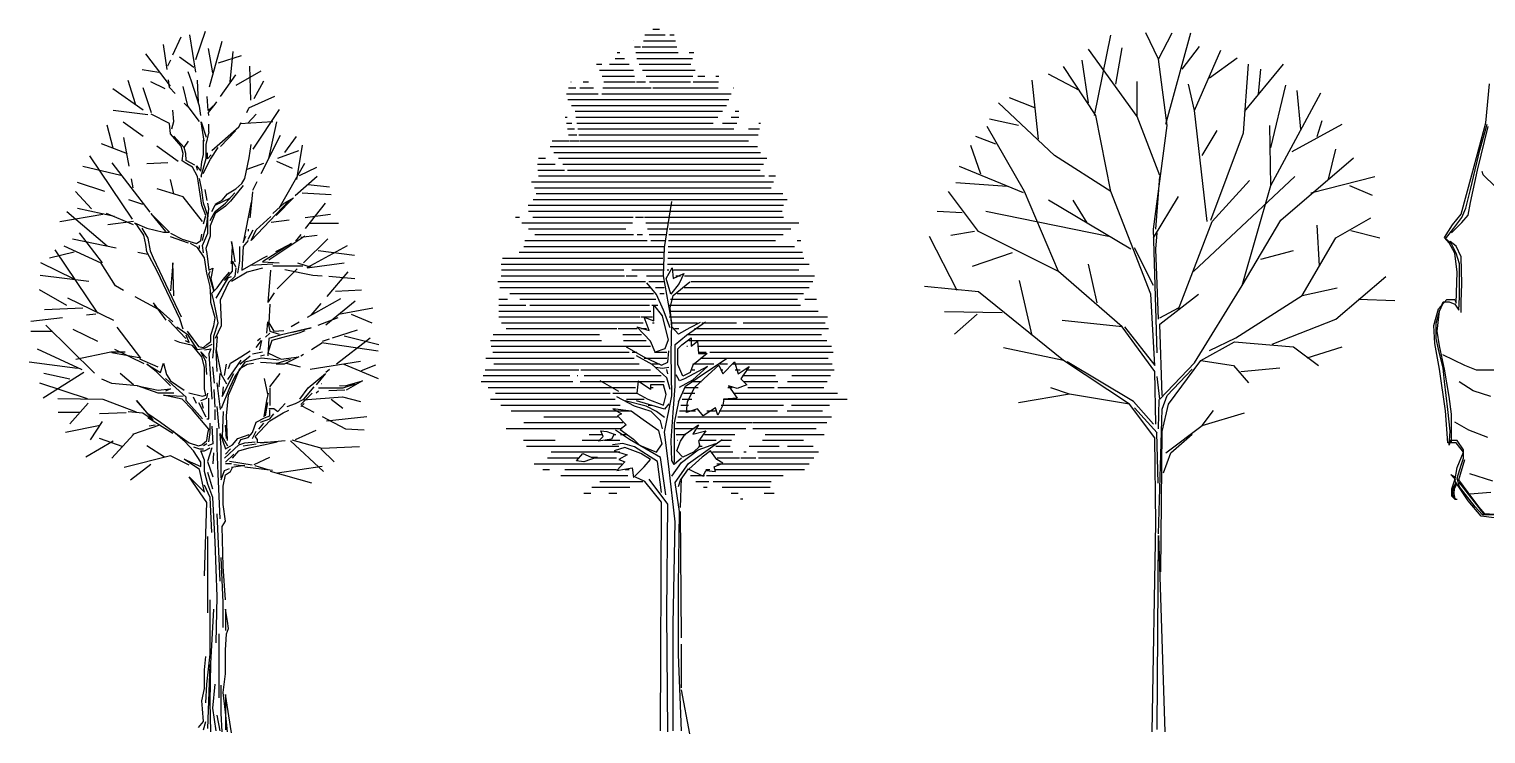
# Model space of a CAD drawing. Header units: millimetres. Extents: x 1184 to 28018, y -9790 to 13251.
# Drawn here: x 1184 to 13699, y 7171 to 13227 of the extents above; entities that cross this region are included whole.
import ezdxf

# ---------------------------------------------------------------- set-up
doc = ezdxf.new("R2010")
doc.units = ezdxf.units.MM
doc.layers.add('derevo', color=7, linetype='Continuous')

# ---------------------------------------------------------------- blocks, each defined once
blk = doc.blocks.new('*X4')
at = {"color": 0, "linetype": 'ByBlock'}
for p, q in [((108.584, 21.6), (108.585, 21.6)), ((108.753, 21.6), (109.298, 21.6)), ((108.775, 21.7), (109.124, 21.7)), ((108.911, 21.8), (109.024, 21.8)), ((109.203, 21.7), (109.275, 21.7)), ((108.305, 21.4), (108.35, 21.4)), ((108.603, 21.5), (108.702, 21.5)), ((108.623, 21.4), (109.342, 21.4)), ((108.731, 21.5), (109.32, 21.5)), ((109.53, 21.4), (109.611, 21.4)), ((107.957, 21.2), (108.045, 21.2)), ((108.005, 21.1), (108.584, 21.1)), ((108.174, 21.2), (108.508, 21.2)), ((108.273, 21.3), (108.429, 21.3)), ((108.642, 21.3), (109.586, 21.3)), ((108.68, 21.2), (109.56, 21.2)), ((108.739, 21.1), (109.633, 21.1)), ((107.515, 20.9), (107.525, 20.9)), ((107.73, 20.9), (107.817, 20.9)), ((108.052, 21), (108.599, 21)), ((108.082, 20.9), (108.614, 20.9)), ((108.633, 20.9), (108.786, 20.9)), ((108.798, 21), (109.593, 21)), ((108.857, 20.9), (109.553, 20.9)), ((109.6, 20.9), (110.032, 20.9)), ((109.68, 21), (109.798, 21)), ((109.987, 21), (110.038, 21)), ((107.441, 20.7), (107.984, 20.7)), ((107.466, 20.6), (110.209, 20.6)), ((107.478, 20.8), (107.601, 20.8)), ((107.671, 20.8), (107.901, 20.8)), ((108.043, 20.7), (110.248, 20.7)), ((108.062, 20.8), (108.887, 20.8)), ((108.916, 20.8), (109.512, 20.8)), ((109.519, 20.8), (110.025, 20.8)), ((110.283, 20.8), (110.288, 20.8)), ((107.53, 20.5), (110.169, 20.5)), ((107.589, 20.4), (110.097, 20.4)), ((110.317, 20.4), (110.376, 20.4)), ((107.421, 20.3), (107.455, 20.3)), ((107.441, 20.2), (107.536, 20.2)), ((107.46, 20.1), (107.581, 20.1)), ((107.605, 20.3), (110.017, 20.3)), ((107.62, 20.2), (109.938, 20.2)), ((107.636, 20.1), (110.292, 20.1)), ((110.098, 20.2), (110.341, 20.2)), ((110.247, 20.3), (110.376, 20.3)), ((110.543, 20.1), (110.73, 20.1)), ((110.719, 20.2), (110.747, 20.2)), ((107.201, 19.9), (107.487, 19.9)), ((107.48, 20), (107.617, 20)), ((107.5, 19.9), (107.652, 19.9)), ((107.652, 20), (110.708, 20)), ((107.667, 19.9), (110.544, 19.9)), ((106.965, 19.6), (107.088, 19.6)), ((107.165, 19.8), (110.695, 19.8)), ((107.23, 19.7), (110.746, 19.7)), ((107.306, 19.6), (110.851, 19.6)), ((106.951, 19.5), (107.249, 19.5)), ((106.958, 19.4), (107.409, 19.4)), ((107.382, 19.5), (110.796, 19.5)), ((107.458, 19.4), (110.742, 19.4)), ((106.846, 19.2), (110.965, 19.2)), ((106.899, 19.1), (110.926, 19.1)), ((106.965, 19.3), (110.814, 19.3)), ((110.888, 19.3), (111.004, 19.3)), ((106.875, 18.9), (111.197, 18.9)), ((106.929, 19), (111.124, 19)), ((106.575, 18.6), (106.641, 18.6)), ((106.794, 18.8), (111.139, 18.8)), ((106.798, 18.7), (108.736, 18.7)), ((106.873, 18.6), (108.579, 18.6)), ((108.617, 18.6), (108.753, 18.6)), ((108.741, 18.7), (109.205, 18.7)), ((108.769, 18.6), (109.19, 18.6)), ((109.2, 18.6), (111.136, 18.6)), ((109.205, 18.7), (111.115, 18.7)), ((106.685, 18.5), (108.568, 18.5)), ((106.795, 18.4), (108.454, 18.4)), ((108.796, 18.5), (109.175, 18.5)), ((108.824, 18.4), (109.16, 18.4)), ((109.191, 18.4), (111.265, 18.4)), ((109.196, 18.5), (111.396, 18.5)), ((106.734, 18.2), (108.817, 18.2)), ((106.905, 18.3), (108.586, 18.3)), ((108.649, 18.3), (108.738, 18.3)), ((108.851, 18.3), (109.144, 18.3)), ((108.879, 18.2), (109.129, 18.2)), ((109.181, 18.2), (111.004, 18.2)), ((109.186, 18.3), (111.134, 18.3)), ((111.37, 18.2), (111.433, 18.2)), ((106.352, 17.9), (109.084, 17.9)), ((106.636, 18), (109.099, 18)), ((106.72, 18.1), (109.114, 18.1)), ((109.167, 17.9), (111.481, 17.9)), ((109.172, 18), (111.458, 18)), ((109.177, 18.1), (111.322, 18.1)), ((106.331, 17.8), (109.083, 17.8)), ((106.338, 17.7), (108.42, 17.7)), ((108.554, 17.7), (109.088, 17.7)), ((109.158, 17.7), (109.188, 17.7)), ((109.162, 17.8), (111.577, 17.8)), ((109.264, 17.7), (111.4, 17.7)), ((106.273, 17.5), (108.787, 17.5)), ((106.311, 17.4), (108.883, 17.4)), ((106.332, 17.6), (108.43, 17.6)), ((108.462, 17.6), (108.647, 17.6)), ((108.805, 17.6), (109.093, 17.6)), ((108.844, 17.5), (109.099, 17.5)), ((108.961, 17.4), (109.104, 17.4)), ((109.307, 17.6), (109.383, 17.6)), ((109.445, 17.4), (111.577, 17.4)), ((109.451, 17.6), (111.664, 17.6)), ((109.561, 17.5), (111.636, 17.5)), ((106.292, 17.2), (106.438, 17.2)), ((106.48, 17.3), (108.922, 17.3)), ((106.649, 17.2), (108.962, 17.2)), ((109.035, 17.3), (109.109, 17.3)), ((109.11, 17.2), (109.114, 17.2)), ((109.212, 17.2), (111.377, 17.2)), ((109.329, 17.3), (111.477, 17.3)), ((111.5, 17.2), (111.697, 17.2)), ((106.292, 17.1), (106.752, 17.1)), ((106.292, 17), (108.882, 17)), ((106.292, 16.9), (108.694, 16.9)), ((106.819, 17.1), (108.855, 17.1)), ((108.71, 16.9), (108.909, 16.9)), ((108.896, 17.1), (109.001, 17.1)), ((109.193, 17), (111.728, 17)), ((109.193, 16.9), (111.887, 16.9)), ((109.199, 17.1), (111.426, 17.1)), ((106.338, 16.8), (108.749, 16.8)), ((106.416, 16.7), (108.298, 16.7)), ((108.322, 16.7), (108.647, 16.7)), ((108.713, 16.7), (108.803, 16.7)), ((108.91, 16.8), (108.936, 16.8)), ((109.238, 16.8), (109.673, 16.8)), ((109.284, 16.7), (109.355, 16.7)), ((109.621, 16.7), (111.903, 16.7)), ((109.746, 16.8), (110.338, 16.8)), ((110.453, 16.8), (111.846, 16.8)), ((106.149, 16.5), (108.041, 16.5)), ((106.159, 16.4), (108.874, 16.4)), ((106.194, 16.6), (108.008, 16.6)), ((108.401, 16.6), (108.723, 16.6)), ((108.414, 16.5), (108.799, 16.5)), ((109.491, 16.4), (109.504, 16.4)), ((109.497, 16.6), (111.786, 16.6)), ((109.527, 16.5), (111.876, 16.5)), ((109.673, 16.4), (111.955, 16.4)), ((106.07, 16.2), (108.596, 16.2)), ((106.19, 16.3), (108.511, 16.3)), ((108.564, 16.3), (108.642, 16.3)), ((108.766, 16.2), (109.153, 16.2)), ((108.943, 16.3), (109.153, 16.3)), ((109.683, 16.3), (109.82, 16.3)), ((109.718, 16.2), (111.9, 16.2)), ((109.886, 16.3), (111.983, 16.3)), ((106.027, 15.9), (107.499, 15.9)), ((106.059, 16), (107.652, 16)), ((106.206, 16.1), (108.682, 16.1)), ((107.627, 15.9), (107.639, 15.9)), ((107.689, 16), (108.874, 16)), ((107.742, 15.9), (109.054, 15.9)), ((108.889, 16.1), (109.028, 16.1)), ((109.581, 16), (109.628, 16)), ((109.593, 16.1), (109.95, 16.1)), ((110.046, 16.1), (110.184, 16.1)), ((110.068, 16), (110.102, 16)), ((110.267, 16.1), (111.963, 16.1)), ((110.316, 16), (110.401, 16)), ((110.438, 15.9), (111.002, 15.9)), ((110.504, 16), (111.997, 16)), ((111.281, 15.9), (111.939, 15.9)), ((105.994, 15.8), (107.55, 15.8)), ((106.109, 15.7), (106.903, 15.7)), ((106.907, 15.7), (108.104, 15.7)), ((107.675, 15.8), (108.65, 15.8)), ((108.11, 15.7), (108.621, 15.7)), ((108.673, 15.8), (109.114, 15.8)), ((108.87, 15.7), (108.921, 15.7)), ((109.456, 15.7), (109.685, 15.7)), ((109.566, 15.8), (109.74, 15.8)), ((110.188, 15.7), (110.266, 15.7)), ((110.462, 15.8), (111.041, 15.8)), ((110.528, 15.7), (110.977, 15.7)), ((111.043, 15.7), (111.824, 15.7)), ((111.204, 15.8), (111.882, 15.8)), ((106.15, 15.5), (108.274, 15.5)), ((106.235, 15.6), (108.189, 15.6)), ((106.326, 15.4), (108.359, 15.4)), ((108.23, 15.6), (108.641, 15.6)), ((108.467, 15.5), (108.765, 15.5)), ((108.833, 15.4), (108.903, 15.4)), ((109.392, 15.4), (109.52, 15.4)), ((109.414, 15.5), (109.575, 15.5)), ((109.435, 15.6), (109.63, 15.6)), ((110.075, 15.4), (111.139, 15.4)), ((110.108, 15.5), (112.221, 15.5)), ((110.304, 15.6), (112.056, 15.6)), ((111.273, 15.4), (111.922, 15.4)), ((106.501, 15.3), (108.543, 15.3)), ((107.06, 15.2), (108.314, 15.2)), ((109.341, 15.2), (111.953, 15.2)), ((109.366, 15.3), (109.642, 15.3)), ((109.831, 15.3), (109.978, 15.3)), ((110.042, 15.3), (111.036, 15.3)), ((111.198, 15.3), (111.804, 15.3)), ((106.418, 15), (108.391, 15)), ((106.715, 15.1), (108.404, 15.1)), ((107.83, 14.9), (108.055, 14.9)), ((108.253, 14.9), (108.286, 14.9)), ((108.361, 14.9), (108.48, 14.9)), ((109.294, 15), (109.62, 15)), ((109.311, 14.9), (109.476, 14.9)), ((109.316, 15.1), (110.605, 15.1)), ((109.673, 15), (110.494, 15)), ((109.795, 14.9), (110.311, 14.9)), ((110.617, 15.1), (111.877, 15.1)), ((110.617, 15), (111.691, 15)), ((110.825, 14.9), (111.828, 14.9)), ((106.71, 14.8), (107.251, 14.8)), ((106.764, 14.7), (108.335, 14.7)), ((107.708, 14.8), (108.004, 14.8)), ((108.089, 14.8), (108.351, 14.8)), ((109.327, 14.8), (109.333, 14.8)), ((109.689, 14.7), (109.754, 14.7)), ((109.718, 14.8), (109.993, 14.8)), ((109.984, 14.7), (110.232, 14.7)), ((110.069, 14.8), (110.252, 14.8)), ((110.552, 14.7), (111.062, 14.7)), ((110.779, 14.8), (111.477, 14.8)), ((111.203, 14.7), (111.642, 14.7)), ((106.895, 14.4), (108.385, 14.4)), ((107.12, 14.5), (107.657, 14.5)), ((107.181, 14.6), (108.349, 14.6)), ((107.924, 14.5), (108.297, 14.5)), ((109.929, 14.6), (110.274, 14.6)), ((110, 14.4), (111.573, 14.4)), ((110.007, 14.5), (110.391, 14.5)), ((110.413, 14.5), (110.667, 14.5)), ((110.46, 14.6), (110.501, 14.6)), ((110.694, 14.6), (111.144, 14.6)), ((110.711, 14.5), (111.653, 14.5)), ((111.148, 14.6), (111.734, 14.6)), ((107.043, 14.3), (107.152, 14.3)), ((107.345, 14.2), (108.486, 14.2)), ((107.418, 14.3), (108.296, 14.3)), ((108.445, 14.3), (108.51, 14.3)), ((109.552, 14.2), (109.79, 14.2)), ((109.813, 14.3), (109.885, 14.3)), ((109.824, 14.2), (111.129, 14.2)), ((109.967, 14.3), (111.493, 14.3)), ((107.737, 13.9), (107.858, 13.9)), ((107.875, 14), (108.522, 14)), ((108.013, 14.1), (108.742, 14.1)), ((108.162, 13.9), (108.303, 13.9)), ((109.648, 14.1), (109.868, 14.1)), ((109.777, 14), (109.839, 14)), ((109.94, 14.1), (110.925, 14.1)), ((110.095, 14), (110.912, 14)), ((110.249, 13.9), (110.367, 13.9)), ((110.808, 13.9), (110.978, 13.9)), ((110.404, 13.8), (110.444, 13.8))]:
    blk.add_line(p, q, dxfattribs=at)

msp = doc.modelspace()

# ---------------------------------------------------------------- linework, layer by layer
at = {"layer": 'derevo', "color": 0}
for p, q in [((2420, 13007), (2489, 13160)), ((2616, 12856), (2565, 13179)), ((2615, 12967), (2699, 13210)), ((10338, 12486), (10478, 13174)), ((10886, 12970), (10779, 13195)), ((10886, 12970), (11004, 13195)), ((10950, 12411), (11165, 13195)), ((2399, 12737), (2186, 13016)), ((2369, 12879), (2339, 13095)), ((2762, 12850), (2724, 13060)), ((2734, 12730), (2843, 13123)), ((2910, 12774), (2936, 13036)), ((10703, 12475), (10285, 13056)), ((10521, 12755), (10575, 13066)), ((11090, 12884), (11240, 13077)), ((11197, 12529), (11423, 13045)), ((2377, 12911), (2401, 12964)), ((2600, 12898), (2476, 12986)), ((2812, 12936), (3010, 12999)), ((3090, 12616), (3079, 12908)), ((10349, 12486), (10070, 12905)), ((10285, 12594), (10231, 12959)), ((10961, 12400), (10886, 12970)), ((11326, 12808), (11563, 12981)), ((11616, 12336), (11659, 12927)), ((11627, 12518), (11960, 12927)), ((2097, 12586), (2036, 12786)), ((2298, 12855), (2154, 12877)), ((2353, 12713), (2229, 12774)), ((2391, 12726), (2382, 12790)), ((2578, 12779), (2551, 12859)), ((2649, 12566), (2578, 12779)), ((2627, 12788), (2637, 12596)), ((2829, 12648), (2959, 12834)), ((2963, 12746), (3177, 12868)), ((3118, 12631), (3201, 12783)), ((9855, 12282), (9801, 12787)), ((10209, 12701), (9941, 12841)), ((10703, 12475), (10703, 12776)), ((11745, 12669), (11767, 12884)), ((2164, 12530), (1902, 12713)), ((2236, 12509), (2165, 12723)), ((2438, 12674), (2391, 12725)), ((2551, 12557), (2507, 12734)), ((2723, 12529), (2715, 12648)), ((3072, 12551), (3295, 12651)), ((11197, 12529), (11144, 12755)), ((11852, 12207), (11982, 12744)), ((11852, 11884), (12282, 12680)), ((12110, 12368), (12078, 12701)), ((13699, 12422), (13731, 12756)), ((2203, 12490), (1905, 12527)), ((2427, 12433), (2418, 12530)), ((2542, 12566), (2517, 12592)), ((2649, 12433), (2542, 12575)), ((2658, 12486), (2649, 12566)), ((2782, 12581), (2723, 12529)), ((2726, 12510), (2782, 12581)), ((2783, 12581), (2798, 12602)), ((3053, 12511), (3073, 12548)), ((3108, 12196), (3335, 12536)), ((9994, 12142), (9511, 12594)), ((9823, 12551), (9608, 12637)), ((11305, 11573), (11197, 12529)), ((1905, 12204), (1855, 12403)), ((2163, 12305), (1992, 12427)), ((2391, 12415), (2232, 12495)), ((2400, 12326), (2391, 12415)), ((2409, 12370), (2427, 12433)), ((2689, 12265), (2663, 12429)), ((2663, 12429), (2704, 12299)), ((2727, 12486), (2726, 12510)), ((2729, 12344), (2728, 12409)), ((2985, 12388), (3006, 12426)), ((2994, 12415), (3278, 12433)), ((3064, 12418), (3135, 12496)), ((3244, 12114), (3311, 12431)), ((9683, 12400), (9436, 12454)), ((10478, 11831), (10349, 12486)), ((10897, 11970), (10703, 12475)), ((10843, 11509), (10961, 12400)), ((11852, 11884), (11842, 12400)), ((12035, 12175), (12465, 12411)), ((12250, 12304), (12293, 12443)), ((13578, 11975), (13699, 12422)), ((13647, 12188), (13711, 12410)), ((2044, 12050), (1999, 12295)), ((2489, 12220), (2400, 12326)), ((2516, 12211), (2427, 12308)), ((2683, 12149), (2683, 12273)), ((2729, 12344), (2702, 12237)), ((2754, 12184), (2985, 12388)), ((2827, 12217), (2958, 12352)), ((3177, 11985), (3343, 12316)), ((3382, 12167), (3482, 12304)), ((9490, 12239), (9318, 12304)), ((9737, 11831), (9414, 12390)), ((11262, 12142), (11391, 12357)), ((11337, 11584), (11616, 12336)), ((13627, 12015), (13719, 12390)), ((2030, 12154), (1807, 12241)), ((2464, 12090), (2282, 12220)), ((2507, 12157), (2489, 12220)), ((2498, 12095), (2507, 12157)), ((2515, 12211), (2554, 12263)), ((2529, 12159), (2515, 12211)), ((2533, 12098), (2529, 12159)), ((2667, 12086), (2683, 12149)), ((2702, 12237), (2702, 12113)), ((2717, 12113), (2717, 12165)), ((2749, 12148), (2717, 12113)), ((2741, 12109), (2808, 12211)), ((3074, 12122), (3092, 12237)), ((3321, 12119), (3500, 12184)), ((3485, 11935), (3532, 12231)), ((9361, 11981), (9275, 12228)), ((10478, 11831), (9994, 12142)), ((12347, 11938), (12411, 12196)), ((13566, 11850), (13647, 12188)), ((1973, 11968), (1645, 12046)), ((2072, 11593), (1706, 12139)), ((2225, 11654), (1897, 12077)), ((2376, 12079), (2196, 12069)), ((2525, 12078), (2498, 12095)), ((2587, 12042), (2525, 12078)), ((2609, 12057), (2533, 12098)), ((2631, 11962), (2587, 12042)), ((2622, 12051), (2658, 12007)), ((2631, 12015), (2622, 12051)), ((2702, 12113), (2658, 11962)), ((2658, 12007), (2667, 12086)), ((2680, 11987), (2741, 12109)), ((3038, 11944), (3074, 12122)), ((3056, 12024), (3200, 12076)), ((3308, 12092), (3443, 12031)), ((3333, 11688), (3553, 12075)), ((3506, 11968), (3655, 12042)), ((9726, 11820), (9178, 12046)), ((11939, 11584), (12561, 12121)), ((13566, 11738), (13627, 12015)), ((1834, 11831), (1600, 11910)), ((2079, 11862), (2064, 11940)), ((2427, 11811), (2400, 11936)), ((2649, 11847), (2631, 11962)), ((2667, 11847), (2649, 11944)), ((2658, 11962), (2667, 11962)), ((2960, 11856), (3012, 11900)), ((3012, 11900), (3038, 11944)), ((3106, 11843), (3143, 11917)), ((3470, 11797), (3659, 11963)), ((3580, 11891), (3766, 11873)), ((9586, 11874), (9146, 11906)), ((10864, 11509), (10897, 11960)), ((11187, 11143), (12057, 11960)), ((11348, 11573), (11670, 11927)), ((12196, 11820), (12744, 11960)), ((13486, 11637), (13578, 11975)), ((13675, 11975), (13667, 12003)), ((13780, 11874), (13675, 11975)), ((1720, 11684), (1582, 11832)), ((2507, 11785), (2285, 11856)), ((2674, 11573), (2507, 11785)), ((2667, 11714), (2649, 11847)), ((2683, 11731), (2667, 11847)), ((2713, 11754), (2696, 11849)), ((2782, 11714), (2914, 11776)), ((2843, 11758), (2889, 11811)), ((2871, 11731), (2951, 11820)), ((2889, 11811), (2960, 11856)), ((3022, 11882), (2914, 11749)), ((3102, 11829), (3083, 11625)), ((3456, 11776), (3305, 11625)), ((3376, 11731), (3456, 11776)), ((3530, 11819), (3779, 11806)), ((9339, 11487), (9082, 11831)), ((10027, 11143), (9737, 11831)), ((10822, 10950), (10478, 11831)), ((10843, 11433), (11058, 11788)), ((11605, 11025), (11852, 11884)), ((12529, 11884), (12723, 11799)), ((13526, 11689), (13566, 11850)), ((1855, 11361), (1508, 11658)), ((1917, 11618), (1601, 11685)), ((2081, 11545), (1850, 11643)), ((2160, 11721), (2040, 11761)), ((2391, 11483), (2230, 11643)), ((2230, 11643), (2355, 11489)), ((2702, 11625), (2667, 11714)), ((2720, 11625), (2683, 11731)), ((2729, 11687), (2720, 11731)), ((2720, 11598), (2729, 11687)), ((2738, 11582), (2782, 11660)), ((2782, 11643), (2738, 11536)), ((2754, 11660), (2782, 11714)), ((2782, 11724), (2843, 11758)), ((2782, 11660), (2871, 11731)), ((2871, 11705), (2782, 11643)), ((2914, 11749), (2871, 11705)), ((3092, 11740), (3022, 11394)), ((3411, 11749), (3092, 11412)), ((3278, 11643), (3376, 11731)), ((3559, 11513), (3730, 11732)), ((6644, 11350), (6707, 11745)), ((9199, 11648), (8985, 11659)), ((10456, 11444), (9404, 11659)), ((10649, 11336), (9941, 11756)), ((10274, 11562), (10155, 11756)), ((13494, 11609), (13526, 11689)), ((13546, 11629), (13566, 11738)), ((1818, 11634), (1447, 11571)), ((2081, 11573), (1859, 11545)), ((2090, 11563), (2196, 11518)), ((2116, 11536), (2090, 11563)), ((2170, 11456), (2116, 11536)), ((2152, 11518), (2205, 11431)), ((2196, 11518), (2338, 11483)), ((2683, 11554), (2702, 11625)), ((2692, 11483), (2711, 11545)), ((2711, 11545), (2720, 11625)), ((2720, 11474), (2720, 11598)), ((2738, 11536), (2738, 11447)), ((3083, 11625), (3081, 11606)), ((3136, 11502), (3260, 11616)), ((3263, 11569), (3418, 11589)), ((3556, 11608), (3773, 11637)), ((3594, 11559), (3841, 11559)), ((11058, 10821), (11348, 11573)), ((11605, 11025), (11939, 11584)), ((12270, 11192), (12250, 11541)), ((12411, 11433), (12712, 11605)), ((13345, 11436), (13413, 11544)), ((13353, 11424), (13425, 11516)), ((13405, 11476), (13494, 11564)), ((13413, 11544), (13486, 11637)), ((13425, 11516), (13494, 11609)), ((13494, 11564), (13546, 11629)), ((1932, 11345), (1557, 11422)), ((1815, 11218), (1616, 11477)), ((2187, 11376), (2170, 11456)), ((2205, 11431), (2223, 11323)), ((2338, 11483), (2391, 11483)), ((2554, 11387), (2399, 11441)), ((2400, 11474), (2498, 11422)), ((2498, 11422), (2622, 11385)), ((2622, 11385), (2658, 11412)), ((2658, 11412), (2667, 11465)), ((2674, 11412), (2692, 11483)), ((2674, 11369), (2720, 11474)), ((2738, 11447), (2702, 11341)), ((2923, 11403), (2951, 11227)), ((2932, 11360), (2923, 11403)), ((3022, 11394), (3047, 11447)), ((3065, 11412), (3022, 11360)), ((3067, 11508), (3065, 11492)), ((3065, 11422), (3109, 11502)), ((3092, 11412), (3136, 11502)), ((3553, 11447), (3243, 11243)), ((3476, 11406), (3520, 11463)), ((3518, 11440), (3660, 11456)), ((3541, 11219), (3750, 11425)), ((9157, 10982), (8920, 11444)), ((9307, 11487), (9103, 11455)), ((10027, 11143), (9339, 11487)), ((10875, 10445), (10843, 11509)), ((10864, 11336), (10875, 11476)), ((12121, 10939), (12411, 11433)), ((12540, 11498), (12787, 11433)), ((13385, 11391), (13345, 11436)), ((13405, 11383), (13353, 11424)), ((13433, 11303), (13385, 11391)), ((13445, 11363), (13393, 11403)), ((1571, 11311), (1359, 11260)), ((1775, 10785), (1407, 11330)), ((1803, 11216), (1485, 11362)), ((2205, 11289), (2117, 11307)), ((2196, 11314), (2187, 11376)), ((2285, 11147), (2196, 11314)), ((2223, 11323), (2249, 11261)), ((2631, 11351), (2569, 11385)), ((2692, 11261), (2631, 11351)), ((2649, 11341), (2649, 11369)), ((2683, 11305), (2674, 11369)), ((2702, 11341), (2711, 11298)), ((2711, 11298), (2729, 11156)), ((2923, 11209), (2932, 11360)), ((2994, 11234), (2994, 11360)), ((3022, 11360), (3012, 11156)), ((3438, 11385), (3189, 11227)), ((3198, 11261), (3232, 11279)), ((3303, 11315), (3438, 11385)), ((3573, 11180), (3919, 11368)), ((3668, 11324), (3978, 11286)), ((6635, 11108), (6644, 11350)), ((9629, 11304), (9286, 11186)), ((10843, 11025), (10682, 11347)), ((10886, 10735), (10864, 11336)), ((11767, 11251), (12046, 11326)), ((13445, 11303), (13405, 11383)), ((13454, 11138), (13433, 11303)), ((13486, 11271), (13445, 11363)), ((13474, 11210), (13445, 11303)), ((13494, 11037), (13486, 11271)), ((1571, 11079), (1285, 11219)), ((1926, 11021), (1803, 11216)), ((2249, 11261), (2489, 10756)), ((2480, 10737), (2285, 11147)), ((2418, 11218), (2400, 10978)), ((2427, 10934), (2418, 11218)), ((2711, 11129), (2692, 11261)), ((2729, 11156), (2763, 11172)), ((2729, 11120), (2738, 11147)), ((2763, 11172), (2745, 11085)), ((2862, 11067), (2932, 11147)), ((2932, 11234), (2960, 11181)), ((2932, 11147), (2932, 11234)), ((2960, 11172), (2951, 11101)), ((2976, 11129), (2994, 11234)), ((3012, 11156), (3198, 11261)), ((3189, 11172), (3056, 11138)), ((3083, 11200), (3278, 11209)), ((3189, 11227), (3331, 11218)), ((3237, 10879), (3262, 11157)), ((3535, 11190), (3278, 11190)), ((3314, 10995), (3488, 11167)), ((3382, 11161), (3622, 11114)), ((3491, 11218), (3606, 11181)), ((3573, 11177), (3892, 11220)), ((3744, 10929), (3924, 11140)), ((6656, 11085), (6708, 11175)), ((6708, 11175), (6717, 11085)), ((10575, 10670), (10027, 11143)), ((10360, 10875), (10285, 11208)), ((13474, 11065), (13474, 11210)), ((1696, 11058), (1278, 11111)), ((1996, 10982), (1926, 11021)), ((2738, 11014), (2711, 11129)), ((2772, 10978), (2729, 11120)), ((2745, 10925), (2738, 11014)), ((2745, 11085), (2772, 10978)), ((2791, 10916), (2896, 11092)), ((2800, 11005), (2852, 11076)), ((2896, 11049), (2825, 10898)), ((2852, 11076), (2905, 11138)), ((2896, 11092), (2923, 11101)), ((2951, 11101), (2896, 11049)), ((3056, 11138), (2923, 11058)), ((3622, 11114), (3701, 11108)), ((3759, 11103), (3983, 11085)), ((6573, 10948), (6492, 11047)), ((6707, 10705), (6635, 11108)), ((6697, 10950), (6656, 11085)), ((6769, 11040), (6697, 10950)), ((6716, 10939), (6859, 11056)), ((6717, 11085), (6810, 11126)), ((6810, 11126), (6769, 11040)), ((9339, 10971), (8877, 11014)), ((9801, 10595), (9694, 11068)), ((11197, 10359), (11605, 11025)), ((12411, 10735), (12841, 11100)), ((13445, 10872), (13454, 11138)), ((13474, 10924), (13474, 11065)), ((13486, 10884), (13494, 11037)), ((1508, 10852), (1272, 10987)), ((1911, 10723), (1517, 10916)), ((2295, 10817), (2094, 10928)), ((2745, 10879), (2745, 10925)), ((2754, 10959), (2800, 11005)), ((2772, 10888), (2754, 10959)), ((2791, 10792), (2772, 10888)), ((2825, 10898), (2834, 10712)), ((3241, 10883), (3291, 10961)), ((3577, 10752), (3861, 10912)), ((3732, 10687), (3986, 10891)), ((3816, 10976), (4039, 10987)), ((6635, 10812), (6573, 10948)), ((6690, 10832), (6716, 10939)), ((10070, 10380), (9339, 10971)), ((10854, 10337), (10822, 10950)), ((10897, 10692), (11230, 10950)), ((11552, 10574), (12121, 10939)), ((12121, 10939), (12422, 11003)), ((12604, 10907), (12916, 10896)), ((13292, 10824), (13365, 10904)), ((13365, 10904), (13433, 10904)), ((13433, 10904), (13445, 10872)), ((13466, 10812), (13474, 10924)), ((1644, 10830), (1317, 10816)), ((1757, 10778), (1678, 10769)), ((2360, 10726), (2253, 10874)), ((2258, 10854), (2418, 10712)), ((2782, 10747), (2745, 10879)), ((2809, 10703), (2791, 10792)), ((3251, 10863), (3243, 10703)), ((3608, 10770), (3692, 10869)), ((3841, 10778), (4138, 10831)), ((3952, 10778), (4127, 10703)), ((6551, 10721), (6551, 10856)), ((6551, 10856), (6623, 10762)), ((6690, 10660), (6635, 10812)), ((6707, 10669), (6690, 10832)), ((9543, 10789), (9049, 10799)), ((9329, 10778), (9135, 10606)), ((10897, 10745), (11058, 10832)), ((13252, 10679), (13292, 10824)), ((13272, 10699), (13301, 10804)), ((13280, 10631), (13301, 10804)), ((13301, 10804), (13333, 10884)), ((13301, 10804), (13333, 10872)), ((13333, 10884), (13385, 10884)), ((13385, 10884), (13433, 10864)), ((13433, 10864), (13466, 10812)), ((13486, 10792), (13486, 10884)), ((1471, 10745), (1198, 10714)), ((1747, 10270), (1327, 10684)), ((1774, 10544), (1562, 10646)), ((2143, 10401), (1939, 10666)), ((2531, 10568), (2381, 10726)), ((2551, 10596), (2454, 10666)), ((2507, 10650), (2480, 10737)), ((2745, 10596), (2772, 10676)), ((2772, 10676), (2782, 10747)), ((2772, 10588), (2809, 10703)), ((2834, 10676), (2782, 10570)), ((2834, 10712), (2834, 10676)), ((3225, 10614), (3234, 10712)), ((3234, 10712), (3251, 10632)), ((3243, 10703), (3287, 10632)), ((3606, 10659), (3340, 10596)), ((3434, 10672), (3505, 10711)), ((3447, 10623), (3606, 10659)), ((3837, 10747), (3665, 10679)), ((3791, 10574), (4004, 10643)), ((6521, 10545), (6405, 10669)), ((6405, 10669), (6510, 10638)), ((6510, 10638), (6469, 10751)), ((6469, 10751), (6551, 10721)), ((6623, 10762), (6645, 10669)), ((6645, 10669), (6675, 10556)), ((6699, 10436), (6707, 10705)), ((6762, 10606), (6707, 10669)), ((6859, 10660), (6762, 10606)), ((6833, 10597), (6995, 10713)), ((6949, 10705), (6859, 10660)), ((10575, 10670), (10059, 10724)), ((10854, 10284), (10575, 10670)), ((10596, 10670), (10854, 10337)), ((10918, 10079), (10897, 10692)), ((11863, 10520), (12411, 10735)), ((13260, 10526), (13252, 10679)), ((13272, 10570), (13272, 10699)), ((1384, 10629), (1198, 10629)), ((2480, 10534), (2436, 10552)), ((2587, 10508), (2480, 10534)), ((2525, 10552), (2560, 10534)), ((2560, 10534), (2532, 10596)), ((2542, 10632), (2640, 10499)), ((2631, 10472), (2551, 10596)), ((2754, 10517), (2683, 10481)), ((2683, 10490), (2711, 10517)), ((2711, 10517), (2745, 10543)), ((2745, 10543), (2745, 10596)), ((2772, 10481), (2772, 10588)), ((2793, 10473), (2801, 10586)), ((3136, 10490), (3180, 10552)), ((3145, 10552), (3171, 10572)), ((3180, 10552), (3163, 10472)), ((3216, 10579), (3251, 10614)), ((3243, 10570), (3234, 10419)), ((3269, 10552), (3234, 10446)), ((3340, 10596), (3243, 10570)), ((3251, 10632), (3331, 10605)), ((3500, 10614), (3269, 10552)), ((3287, 10632), (3373, 10636)), ((3554, 10635), (3500, 10614)), ((3609, 10475), (3704, 10534)), ((3695, 10534), (4182, 10463)), ((3705, 10546), (3764, 10565)), ((3826, 10352), (4113, 10573)), ((3891, 10592), (4188, 10518)), ((6562, 10451), (6521, 10545)), ((6675, 10556), (6645, 10481)), ((6734, 10518), (6833, 10597)), ((6734, 10158), (6734, 10518)), ((6758, 10481), (6791, 10514)), ((6791, 10514), (6873, 10575)), ((6873, 10575), (6873, 10503)), ((6873, 10503), (6926, 10545)), ((6926, 10545), (6934, 10440)), ((11251, 10380), (11541, 10541)), ((11326, 10466), (11552, 10574)), ((11541, 10541), (12046, 10498)), ((13301, 10305), (13260, 10526)), ((13292, 10478), (13272, 10570)), ((13301, 10506), (13280, 10631)), ((1639, 10299), (1255, 10476)), ((1585, 10392), (1886, 10454)), ((1886, 10454), (2010, 10454)), ((2143, 10401), (1894, 10446)), ((2173, 10352), (1920, 10474)), ((2294, 10321), (2134, 10392)), ((2667, 10410), (2587, 10508)), ((2683, 10481), (2631, 10472)), ((2640, 10499), (2683, 10490)), ((2658, 10454), (2711, 10401)), ((2702, 10375), (2658, 10454)), ((2692, 10321), (2667, 10410)), ((2692, 10472), (2745, 10481)), ((2745, 10481), (2729, 10437)), ((2729, 10437), (2754, 10046)), ((2763, 10401), (2772, 10481)), ((2791, 10472), (2834, 10259)), ((2800, 10286), (2791, 10472)), ((2914, 10357), (3003, 10410)), ((2994, 10348), (3083, 10419)), ((3003, 10410), (3083, 10463)), ((3180, 10401), (3038, 10366)), ((3102, 10437), (3189, 10454)), ((3172, 10419), (3207, 10428)), ((3331, 10383), (3180, 10401)), ((3234, 10446), (3349, 10392)), ((3314, 10357), (3429, 10392)), ((3349, 10392), (3500, 10410)), ((3500, 10410), (3376, 10348)), ((3518, 10419), (3542, 10434)), ((6312, 10498), (6466, 10410)), ((6536, 10346), (6402, 10419)), ((6466, 10410), (6618, 10338)), ((6645, 10481), (6562, 10451)), ((6672, 10364), (6681, 10463)), ((6707, 10077), (6699, 10436)), ((6758, 10346), (6758, 10481)), ((7008, 10440), (6885, 10338)), ((6934, 10440), (7008, 10440)), ((6977, 10265), (7182, 10399)), ((10070, 10380), (9554, 10488)), ((12046, 10498), (12261, 10337)), ((12164, 10402), (12465, 10498)), ((13333, 10313), (13292, 10478)), ((13345, 10305), (13301, 10506)), ((13518, 10337), (13329, 10429)), ((1599, 10311), (1184, 10366)), ((1654, 10276), (1305, 10055)), ((1534, 10218), (1309, 10269)), ((2081, 10170), (1965, 10268)), ((2196, 10348), (2312, 10277)), ((2276, 10286), (2196, 10348)), ((2400, 10161), (2276, 10286)), ((2312, 10277), (2338, 10357)), ((2338, 10357), (2365, 10259)), ((2692, 10259), (2692, 10321)), ((2711, 10259), (2702, 10375)), ((2776, 10184), (2762, 10326)), ((2818, 10153), (2825, 10268)), ((2842, 10070), (2942, 10268)), ((2862, 10250), (2880, 10348)), ((3003, 10383), (2889, 10215)), ((2896, 10312), (2914, 10357)), ((3038, 10366), (2951, 10241)), ((2951, 10206), (2994, 10312)), ((2994, 10312), (3056, 10348)), ((3056, 10348), (3112, 10357)), ((3172, 10366), (3314, 10357)), ((3251, 10153), (3340, 10268)), ((3376, 10348), (3305, 10348)), ((3393, 10357), (3513, 10324)), ((3580, 10144), (3731, 10268)), ((3598, 10304), (4031, 10375)), ((3731, 10268), (3651, 10170)), ((3732, 10280), (3764, 10304)), ((3889, 10348), (4182, 10224)), ((4039, 10293), (4164, 10343)), ((6663, 10230), (6536, 10346)), ((6626, 10311), (6565, 10320)), ((6618, 10338), (6672, 10364)), ((6681, 10320), (6626, 10311)), ((6672, 10265), (6663, 10302)), ((6799, 10244), (6758, 10346)), ((6862, 10275), (6799, 10244)), ((7013, 10329), (6815, 10221)), ((6824, 10158), (6977, 10265)), ((6885, 10338), (6862, 10275)), ((6887, 10212), (7013, 10329)), ((7017, 10255), (7110, 10338)), ((7110, 10338), (7143, 10264)), ((7143, 10264), (7245, 10368)), ((7245, 10368), (7276, 10264)), ((7276, 10264), (7369, 10327)), ((7369, 10327), (7298, 10222)), ((10639, 10004), (10070, 10380)), ((10671, 10026), (10102, 10369)), ((10864, 9832), (10854, 10284)), ((10897, 10047), (11197, 10359)), ((10961, 10079), (11176, 10305)), ((10972, 10004), (11251, 10380)), ((11251, 10380), (11530, 10337)), ((11530, 10337), (11659, 10187)), ((11595, 10284), (11928, 10316)), ((13353, 9946), (13301, 10305)), ((13345, 10200), (13333, 10313)), ((13385, 10071), (13345, 10305)), ((13619, 10296), (13518, 10337)), ((13836, 10296), (13619, 10296)), ((1685, 10049), (1277, 10184)), ((1894, 10181), (1810, 10220)), ((2116, 10161), (1894, 10181)), ((2116, 10161), (2294, 10126)), ((2294, 10099), (2116, 10161)), ((2532, 10064), (2356, 10224)), ((2365, 10259), (2400, 10206)), ((2400, 10206), (2516, 10126)), ((2692, 10135), (2692, 10259)), ((2827, 9959), (2800, 10188)), ((2834, 10259), (2880, 10179)), ((2905, 10144), (2834, 9966)), ((2852, 10153), (2842, 10070)), ((2896, 10082), (2951, 10206)), ((2951, 10241), (2905, 10144)), ((3234, 10090), (3207, 10224)), ((3251, 10144), (3251, 9993)), ((3509, 10046), (3580, 10144)), ((3544, 10046), (3633, 10153)), ((3669, 10144), (3882, 10144)), ((3692, 10183), (3696, 10183)), ((3851, 10166), (3899, 10161)), ((3882, 10144), (3988, 10179)), ((3899, 10161), (4049, 10206)), ((4049, 10206), (3908, 10126)), ((6251, 10114), (6089, 10204)), ((6416, 10203), (6405, 10098)), ((6521, 10129), (6416, 10203)), ((6634, 10170), (6521, 10170)), ((6521, 10170), (6521, 10129)), ((6656, 10087), (6634, 10170)), ((6690, 10131), (6663, 10230)), ((6716, 9934), (6734, 10158)), ((6771, 10204), (6743, 10256)), ((6762, 10024), (6824, 10158)), ((6815, 10221), (6771, 10204)), ((6771, 10149), (6887, 10212)), ((6840, 10027), (6904, 10151)), ((6904, 10151), (7017, 10255)), ((7267, 10140), (7193, 10162)), ((7193, 10162), (7267, 10057)), ((7350, 10170), (7267, 10140)), ((7298, 10222), (7350, 10170)), ((10123, 10090), (9962, 10144)), ((10897, 10047), (10875, 10241)), ((13373, 9958), (13345, 10200)), ((13590, 10119), (13470, 10196)), ((1821, 10045), (1430, 10049)), ((1692, 10014), (1534, 9834)), ((2107, 9935), (1821, 10045)), ((2107, 10037), (2196, 9931)), ((2249, 9869), (2107, 10037)), ((2294, 10126), (2400, 10135)), ((2427, 10099), (2294, 10099)), ((2338, 10082), (2507, 10073)), ((2498, 10046), (2338, 10082)), ((2400, 10135), (2356, 10117)), ((2587, 9957), (2498, 10046)), ((2532, 10037), (2532, 10064)), ((2674, 9877), (2532, 10037)), ((2557, 10101), (2674, 10073)), ((2622, 10011), (2596, 10064)), ((2640, 10019), (2702, 9895)), ((2658, 10037), (2711, 10055)), ((2683, 9966), (2667, 10019)), ((2674, 10073), (2702, 10082)), ((2702, 10082), (2692, 10135)), ((2711, 10055), (2720, 10099)), ((2729, 9877), (2729, 10055)), ((2782, 9978), (2773, 10129)), ((2880, 9904), (2896, 10082)), ((3202, 9895), (3225, 10037)), ((3216, 9904), (3234, 10019)), ((3225, 10037), (3240, 10100)), ((3473, 10011), (3544, 10046)), ((3518, 10002), (3615, 10099)), ((3539, 10042), (3877, 10067)), ((3669, 10117), (3649, 10099)), ((3896, 10125), (3758, 10120)), ((3779, 10046), (3878, 9971)), ((3877, 10067), (4031, 10026)), ((6385, 9988), (6233, 10068)), ((6484, 9988), (6304, 10032)), ((6644, 9960), (6402, 10032)), ((6405, 10098), (6499, 10046)), ((6499, 10046), (6634, 9996)), ((6634, 9996), (6656, 10087)), ((6644, 9763), (6707, 10077)), ((6762, 10024), (6725, 9844)), ((6832, 9933), (6840, 10027)), ((7152, 10046), (7143, 9996)), ((7267, 10057), (7152, 10046)), ((10123, 10090), (9683, 10015)), ((10639, 10004), (10123, 10090)), ((10843, 9832), (10671, 10026)), ((10888, 9792), (10893, 10043)), ((10918, 9961), (10961, 10079)), ((13405, 9918), (13385, 10071)), ((13743, 10071), (13590, 10119)), ((1619, 9934), (1434, 9934)), ((2019, 9931), (1788, 9922)), ((2036, 9940), (2161, 9931)), ((2161, 9931), (2249, 9869)), ((2196, 9931), (2312, 9851)), ((2729, 9789), (2587, 9957)), ((2781, 9869), (2781, 9958)), ((2816, 9795), (2799, 9983)), ((2852, 9940), (2843, 9727)), ((2889, 9691), (2880, 9904)), ((3207, 9886), (3251, 9904)), ((3243, 9966), (3287, 9966)), ((3251, 9904), (3251, 9957)), ((3251, 9860), (3367, 9931)), ((3251, 9877), (3287, 9922)), ((3287, 9966), (3322, 9940)), ((3322, 9940), (3385, 10011)), ((3367, 9931), (3416, 9954)), ((3402, 9984), (3473, 10011)), ((3548, 10010), (3518, 9984)), ((3522, 9993), (3631, 9935)), ((3701, 9899), (3903, 9793)), ((3740, 9861), (4086, 9897)), ((6356, 9944), (6199, 9963)), ((6199, 9963), (6273, 9922)), ((6273, 9922), (6240, 9903)), ((6240, 9903), (6314, 9828)), ((6458, 9870), (6356, 9944)), ((6528, 9942), (6385, 9988)), ((6573, 9942), (6484, 9988)), ((6609, 9861), (6528, 9942)), ((6644, 9890), (6573, 9942)), ((6681, 10006), (6644, 9960)), ((6699, 9692), (6716, 9934)), ((6926, 9963), (6832, 9933)), ((6975, 9903), (6926, 9963)), ((7080, 9974), (6975, 9903)), ((7102, 9911), (7080, 9974)), ((7143, 9996), (7102, 9911)), ((10854, 9714), (10639, 10004)), ((10875, 9757), (10682, 9972)), ((10888, 8889), (10918, 9961)), ((10918, 9768), (10972, 10004)), ((11262, 9821), (11358, 9951)), ((11262, 9821), (11627, 9929)), ((13373, 9673), (13353, 9946)), ((13393, 9773), (13373, 9958)), ((13405, 9681), (13405, 9918)), ((1794, 9821), (1497, 9760)), ((1811, 9854), (1707, 9698)), ((2303, 9824), (2072, 9744)), ((2418, 9753), (2205, 9886)), ((2267, 9824), (2214, 9815)), ((2312, 9851), (2418, 9771)), ((2418, 9771), (2560, 9673)), ((2525, 9682), (2418, 9771)), ((2711, 9877), (2729, 9877)), ((2720, 9753), (2729, 9789)), ((2729, 9682), (2738, 9762)), ((2738, 9762), (2738, 9842)), ((2754, 9815), (2763, 9664)), ((2800, 9629), (2800, 9798)), ((2880, 9709), (2871, 9824)), ((3065, 9718), (3102, 9762)), ((3102, 9762), (3136, 9851)), ((3102, 9709), (3136, 9771)), ((3127, 9727), (3251, 9860)), ((3136, 9851), (3207, 9886)), ((3198, 9842), (3154, 9789)), ((3172, 9851), (3251, 9877)), ((3473, 9700), (3651, 9780)), ((3903, 9793), (4062, 9784)), ((6116, 9726), (6097, 9776)), ((6097, 9776), (6146, 9768)), ((6146, 9768), (6210, 9746)), ((6341, 9701), (6223, 9782)), ((6314, 9828), (6262, 9787)), ((6262, 9787), (6375, 9704)), ((6593, 9776), (6458, 9870)), ((6623, 9663), (6593, 9776)), ((6626, 9791), (6609, 9861)), ((6681, 9468), (6644, 9763)), ((6725, 9844), (6725, 9503)), ((6821, 9746), (6934, 9828)), ((6934, 9828), (6885, 9746)), ((6885, 9746), (6997, 9776)), ((6997, 9776), (6934, 9685)), ((10907, 8564), (10918, 9768)), ((10950, 9585), (11262, 9821)), ((13385, 9652), (13393, 9773)), ((13554, 9781), (13433, 9850)), ((13715, 9717), (13554, 9781)), ((1905, 9685), (1670, 9548)), ((1992, 9638), (1788, 9709)), ((2081, 9744), (1894, 9540)), ((2347, 9549), (2196, 9647)), ((2596, 9602), (2525, 9682)), ((2560, 9673), (2640, 9647)), ((2596, 9638), (2649, 9620)), ((2640, 9647), (2667, 9656)), ((2667, 9656), (2711, 9691)), ((2710, 9664), (2683, 9647)), ((2711, 9691), (2720, 9753)), ((2763, 9664), (2720, 9647)), ((2825, 9753), (2871, 9620)), ((2834, 9629), (2825, 9753)), ((2843, 9727), (2889, 9647)), ((2862, 9540), (2985, 9656)), ((2871, 9620), (2932, 9656)), ((2932, 9656), (2976, 9709)), ((2976, 9709), (3074, 9744)), ((2985, 9664), (3003, 9700)), ((2985, 9656), (3038, 9673)), ((3003, 9700), (3065, 9718)), ((3022, 9647), (3136, 9664)), ((3038, 9673), (3127, 9682)), ((3074, 9629), (3198, 9656)), ((3145, 9700), (3127, 9727)), ((3145, 9673), (3145, 9700)), ((3314, 9682), (3145, 9673)), ((3172, 9673), (3385, 9691)), ((3198, 9656), (3314, 9682)), ((3429, 9688), (3713, 9427)), ((3441, 9697), (3698, 9625)), ((3698, 9625), (4023, 9640)), ((6075, 9685), (6116, 9726)), ((6188, 9704), (6075, 9685)), ((6210, 9746), (6188, 9704)), ((6286, 9666), (6196, 9655)), ((6385, 9637), (6286, 9666)), ((6609, 9547), (6341, 9701)), ((6375, 9704), (6427, 9652)), ((6582, 9512), (6385, 9637)), ((6427, 9652), (6573, 9591)), ((6573, 9591), (6623, 9663)), ((6707, 9521), (6699, 9692)), ((6750, 9602), (6780, 9685)), ((6780, 9685), (6821, 9746)), ((6945, 9644), (6893, 9591)), ((6931, 9611), (7085, 9666)), ((6934, 9685), (6945, 9644)), ((7039, 9628), (7138, 9701)), ((10864, 8983), (10854, 9714)), ((10883, 9326), (10873, 9757)), ((10993, 9585), (11176, 9746)), ((13445, 9673), (13373, 9673)), ((13393, 9693), (13385, 9652)), ((13454, 9693), (13393, 9693)), ((13506, 9592), (13445, 9673)), ((13506, 9612), (13454, 9693)), ((2398, 9560), (2000, 9461)), ((2558, 9480), (2398, 9560)), ((2516, 9531), (2658, 9469)), ((2649, 9443), (2516, 9531)), ((2658, 9505), (2596, 9602)), ((2649, 9620), (2683, 9620)), ((2658, 9602), (2692, 9602)), ((2692, 9522), (2658, 9602)), ((2692, 9602), (2738, 9629)), ((2692, 9425), (2692, 9522)), ((2754, 9629), (2716, 9512)), ((2716, 9512), (2763, 9380)), ((2764, 9493), (2772, 9586)), ((2809, 9407), (2800, 9629)), ((2834, 9522), (2834, 9629)), ((2834, 9372), (2834, 9522)), ((2871, 9576), (2914, 9620)), ((2871, 9505), (2942, 9576)), ((2905, 9514), (3100, 9483)), ((2932, 9540), (2985, 9602)), ((2985, 9602), (3074, 9629)), ((3118, 9487), (3251, 9549)), ((3691, 9621), (3805, 9509)), ((5888, 9517), (5940, 9580)), ((5951, 9509), (5888, 9517)), ((5940, 9580), (6014, 9550)), ((6064, 9550), (5951, 9509)), ((6014, 9550), (6064, 9550)), ((6303, 9633), (6210, 9602)), ((6210, 9602), (6323, 9569)), ((6323, 9569), (6251, 9528)), ((6251, 9528), (6303, 9509)), ((6438, 9580), (6303, 9633)), ((6521, 9528), (6438, 9580)), ((6469, 9467), (6521, 9528)), ((6618, 9244), (6582, 9512)), ((6655, 9225), (6609, 9547)), ((6725, 9486), (6707, 9521)), ((6789, 9539), (6725, 9486)), ((6799, 9550), (6750, 9602)), ((6789, 9503), (6931, 9611)), ((6893, 9591), (6799, 9550)), ((6850, 9494), (7039, 9628)), ((6967, 9550), (6851, 9445)), ((7039, 9602), (6967, 9550)), ((7091, 9528), (7039, 9602)), ((7143, 9498), (7091, 9528)), ((10929, 9413), (10993, 9585)), ((13454, 9459), (13506, 9592)), ((13466, 9355), (13518, 9528)), ((13486, 9479), (13506, 9540)), ((13506, 9540), (13506, 9612)), ((2229, 9487), (2054, 9351)), ((2692, 9247), (2649, 9443)), ((2658, 9469), (2658, 9505)), ((2720, 9318), (2692, 9425)), ((2763, 9274), (2720, 9416)), ((2825, 9018), (2809, 9407)), ((2834, 9354), (2862, 9434)), ((2852, 9301), (2871, 9398)), ((2862, 9434), (2905, 9451)), ((2923, 9491), (2871, 9491)), ((2871, 9398), (2914, 9425)), ((2914, 9425), (2932, 9460)), ((3038, 9478), (2923, 9460)), ((2942, 9487), (3038, 9474)), ((3276, 9435), (3038, 9464)), ((3122, 9477), (3235, 9444)), ((3256, 9428), (3609, 9328)), ((3317, 9414), (3703, 9472)), ((6303, 9509), (6232, 9434)), ((6232, 9434), (6364, 9456)), ((6364, 9456), (6375, 9374)), ((6375, 9374), (6469, 9467)), ((6734, 8992), (6681, 9468)), ((6707, 9387), (6789, 9503)), ((6734, 9332), (6850, 9494)), ((6780, 9352), (6850, 9449)), ((6851, 9445), (6975, 9385)), ((6975, 9385), (6997, 9434)), ((6997, 9434), (7080, 9426)), ((7069, 9467), (7143, 9498)), ((7080, 9426), (7069, 9467)), ((13397, 9399), (13433, 9379)), ((13441, 9350), (13397, 9399)), ((13433, 9346), (13454, 9459)), ((13454, 9367), (13486, 9479)), ((13759, 9342), (13562, 9407)), ((2560, 9380), (2692, 9247)), ((2711, 9159), (2560, 9380)), ((2738, 9203), (2692, 9309)), ((2763, 9203), (2720, 9318)), ((2852, 9141), (2852, 9301)), ((6475, 9341), (6394, 9378)), ((6618, 9163), (6475, 9341)), ((6672, 9145), (6510, 9360)), ((6771, 9082), (6734, 9332)), ((6762, 9297), (6780, 9352)), ((6780, 9117), (6789, 9369)), ((13433, 9359), (13405, 9274)), ((13405, 9274), (13405, 9218)), ((13416, 9281), (13412, 9238)), ((13440, 9327), (13416, 9281)), ((13426, 9234), (13430, 9281)), ((13430, 9281), (13451, 9316)), ((13546, 9173), (13433, 9346)), ((13474, 9294), (13454, 9367)), ((13546, 9246), (13466, 9355)), ((13681, 9061), (13469, 9334)), ((13606, 9121), (13474, 9294)), ((2692, 8528), (2711, 9159)), ((2754, 8901), (2738, 9203)), ((2782, 8821), (2763, 9203)), ((2871, 8999), (2852, 9141)), ((6609, 7198), (6618, 9163)), ((6663, 8212), (6672, 9145)), ((13405, 9218), (13433, 9189)), ((13412, 9238), (13416, 9213)), ((13416, 9213), (13437, 9192)), ((13437, 9192), (13426, 9234)), ((13433, 9189), (13454, 9189)), ((13639, 9121), (13546, 9246)), ((13659, 9041), (13546, 9173)), ((13743, 9246), (13562, 9230)), ((2825, 8484), (2800, 9061)), ((6762, 8445), (6771, 9082)), ((6789, 7997), (6780, 9082)), ((13671, 9053), (13606, 9121)), ((13691, 9061), (13639, 9121)), ((13772, 9028), (13659, 9041)), ((13772, 9053), (13671, 9053)), ((13812, 9053), (13691, 9061)), ((2843, 8954), (2871, 8999)), ((2852, 8608), (2843, 8954)), ((6716, 8113), (6734, 8992)), ((10832, 7189), (10864, 8983)), ((2720, 8210), (2720, 8867)), ((2800, 8352), (2782, 8821)), ((10875, 7210), (10886, 8876)), ((10886, 8876), (10940, 7189)), ((2852, 8299), (2834, 8688)), ((2871, 8324), (2852, 8608)), ((6762, 7852), (6762, 8445)), ((2738, 7855), (2738, 8324)), ((2791, 7953), (2800, 8352)), ((2852, 8086), (2852, 8299)), ((2745, 7775), (2772, 8244)), ((2871, 8244), (2871, 8059)), ((2889, 8139), (2871, 8244)), ((2896, 8077), (2889, 8139)), ((6672, 7189), (6663, 8212)), ((2818, 7633), (2818, 8031)), ((2871, 7890), (2880, 8031)), ((2880, 8031), (2896, 8077)), ((6716, 7198), (6716, 8113)), ((2871, 7686), (2871, 7890)), ((6789, 7566), (6789, 7942)), ((2692, 7722), (2702, 7837)), ((2711, 7598), (2738, 7855)), ((2720, 7216), (2738, 7766)), ((2738, 7447), (2745, 7775)), ((6789, 7198), (6762, 7852)), ((2692, 7562), (2692, 7722)), ((2852, 7527), (2871, 7686)), ((2667, 7456), (2692, 7562)), ((2702, 7438), (2711, 7598)), ((2763, 7393), (2782, 7598)), ((2818, 7482), (2818, 7633)), ((2834, 7349), (2834, 7589)), ((2871, 7358), (2852, 7527)), ((6859, 7171), (6789, 7549)), ((2674, 7385), (2667, 7456)), ((2683, 7278), (2674, 7385)), ((2745, 7189), (2738, 7447)), ((2791, 7198), (2763, 7393)), ((2871, 7509), (2871, 7207)), ((2923, 7180), (2871, 7509)), ((2640, 7225), (2683, 7278)), ((2683, 7207), (2702, 7278)), ((2825, 7198), (2800, 7331)), ((2843, 7189), (2834, 7349)), ((2889, 7189), (2871, 7358))]:
    msp.add_line(p, q, dxfattribs=at)

# ---------------------------------------------------------------- block references
at = {"layer": 'derevo', "color": 0, "linetype": 'ByBlock', "xscale": 504.7453539309572, "yscale": 504.7453539309572, "zscale": 504.7453539309572}
msp.add_blockref('*X4', (-48431, 2224), dxfattribs=at)

doc.saveas('drawing.dxf')
